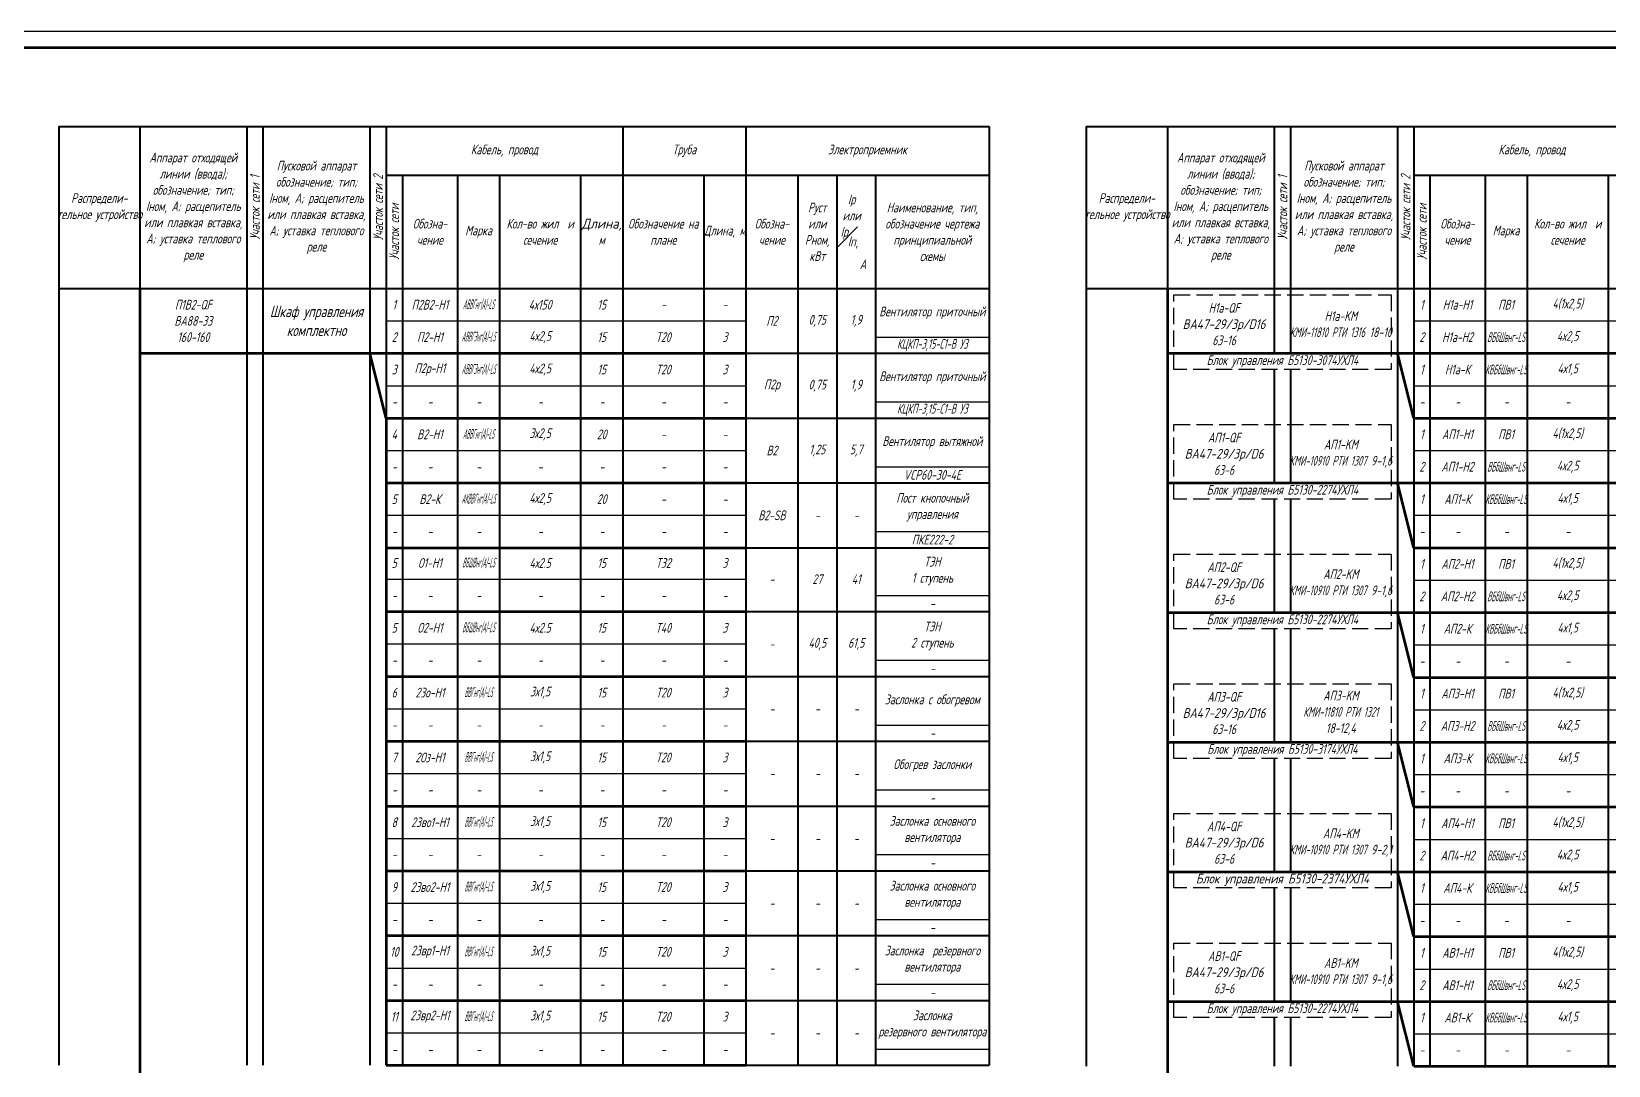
# Model space of a CAD drawing. Header units: millimetres. Extents: x 6735 to 13224, y -12144 to -9633.
# Drawn here: x 7933.7 to 8420.2, y -9952.4 to -9633.4 of the extents above; entities that cross this region are included whole.
import ezdxf

# ---------------------------------------------------------------- set-up
doc = ezdxf.new("R2010")
doc.units = ezdxf.units.MM
doc.linetypes.add('gost5', pattern=[7, 5, -2, 0])
for name, color, linetype, lineweight in [('КаБель силовой (Вновь)', 1, 'Continuous', 60), ('Рамка толстая', 7, 'Continuous', 60), ('Рамка тонкая', 5, 'Continuous', 25), ('Строительный', 251, 'Continuous', 13), ('Схема распред. сети', 9, 'Continuous', 25)]:
    doc.layers.add(name, color=color, linetype=linetype, lineweight=lineweight)
doc.styles.add('Simplex', font='simplex.shx', dxfattribs={"width": 0.7, "oblique": 15})

# ---------------------------------------------------------------- blocks, each defined once
blk = doc.blocks.new('A$C2EF054A0')
at = {"layer": 'Строительный', "color": 1, "lineweight": 80}
blk.add_line((25, 0), (212, 0), dxfattribs=at)
at = {"layer": 'Схема распред. сети', "lineweight": 40}
for p, q in [((0, 20), (0, 0)), ((25, 20), (25, 0)), ((58, 20), (58, 0)), ((63, 20), (63, 0)), ((96, 20), (96, 0)), ((101, 20), (101, 0)), ((106, 20), (106, 0)), ((123, 20), (123, 0)), ((136, 20), (136, 0)), ((161, 20), (161, 0)), ((174, 20), (174, 0)), ((199, 20), (199, 0)), ((212, 20), (212, 0)), ((228, 20), (228, 0)), ((240, 20), (240, 0)), ((252, 20), (252, 0)), ((287, 20), (287, 0)), ((212, 0), (287, 0))]:
    blk.add_line(p, q, dxfattribs=at)
at = {"layer": 'Схема распред. сети'}
blk.add_line((101, 10), (212, 10), dxfattribs=at)
blk = doc.blocks.new('A$C3C9A24EA')
at = {"layer": 'Схема распред. сети', "color": 5}
blk.add_line((252, 5), (287, 5), dxfattribs=at)
at = {"layer": 'Схема распред. сети'}
blk.add_blockref('A$C2EF054A0', (0, 0), dxfattribs=at)
blk = doc.blocks.new('A$C7AEF134F')
at = {"layer": 'Строительный', "color": 142, "lineweight": 80}
for q in [(96, 20), (212, 0)]:
    blk.add_line((101, 0), q, dxfattribs=at)
at = {"layer": 'Схема распред. сети', "lineweight": 40}
for p, q in [((0, 20), (0, 0)), ((25, 20), (25, 0)), ((96, 20), (96, 0)), ((101, 20), (101, 0)), ((106, 20), (106, 0)), ((123, 20), (123, 0)), ((136, 20), (136, 0)), ((161, 20), (161, 0)), ((174, 20), (174, 0)), ((199, 20), (199, 0)), ((212, 20), (212, 0)), ((228, 20), (228, 0)), ((240, 20), (240, 0)), ((252, 20), (252, 0)), ((287, 20), (287, 0)), ((58, 15), (58, 0)), ((63, 15), (63, 0)), ((212, 0), (287, 0))]:
    blk.add_line(p, q, dxfattribs=at)
at = {"layer": 'Схема распред. сети'}
blk.add_line((101, 10), (212, 10), dxfattribs=at)
at = {"layer": 'Схема распред. сети', "color": 5}
blk.add_line((252, 5), (287, 5), dxfattribs=at)
blk = doc.blocks.new('A$C7C407CF2')
at = {"layer": 'Строительный', "color": 142, "lineweight": 80}
for q in [(96, 20), (212, 0)]:
    blk.add_line((101, 0), q, dxfattribs=at)
at = {"layer": 'Схема распред. сети', "lineweight": 40}
for p, q in [((0, 20), (0, 0)), ((25, 20), (25, 0)), ((58, 20), (58, 0)), ((63, 20), (63, 0)), ((96, 20), (96, 0)), ((101, 20), (101, 0)), ((106, 20), (106, 0)), ((123, 20), (123, 0)), ((136, 20), (136, 0)), ((161, 20), (161, 0)), ((174, 20), (174, 0)), ((199, 20), (199, 0)), ((212, 20), (212, 0)), ((228, 20), (228, 0)), ((240, 20), (240, 0)), ((252, 20), (252, 0)), ((287, 20), (287, 0)), ((212, 0), (287, 0))]:
    blk.add_line(p, q, dxfattribs=at)
at = {"layer": 'Схема распред. сети'}
blk.add_line((101, 10), (212, 10), dxfattribs=at)
at = {"layer": 'Схема распред. сети', "color": 5}
blk.add_line((252, 5), (287, 5), dxfattribs=at)
blk = doc.blocks.new('A$C3600703F')
at = {"layer": 'Строительный', "color": 142, "lineweight": 80}
for p, q in [((101, 20), (101, 0)), ((101, 0), (212, 0))]:
    blk.add_line(p, q, dxfattribs=at)
at = {"layer": 'Схема распред. сети', "lineweight": 40}
for p, q in [((0, 20), (0, 0)), ((25, 20), (25, 0)), ((58, 20), (58, 0)), ((63, 20), (63, 0)), ((96, 20), (96, 0)), ((106, 20), (106, 0)), ((123, 20), (123, 0)), ((136, 20), (136, 0)), ((161, 20), (161, 0)), ((174, 20), (174, 0)), ((199, 20), (199, 0)), ((212, 20), (212, 0)), ((228, 20), (228, 0)), ((240, 20), (240, 0)), ((252, 20), (252, 0)), ((287, 20), (287, 0)), ((212, 0), (287, 0))]:
    blk.add_line(p, q, dxfattribs=at)
at = {"layer": 'Схема распред. сети'}
blk.add_line((101, 10), (212, 10), dxfattribs=at)
at = {"layer": 'Схема распред. сети', "color": 5}
blk.add_line((252, 5), (287, 5), dxfattribs=at)
blk = doc.blocks.new('A$C191D409F')
at = {"layer": 'Рамка толстая'}
blk.add_line((1677, 589), (20, 589), dxfattribs=at)
at = {"layer": 'Рамка тонкая'}
blk.add_line((1682, 594), (0, 594), dxfattribs=at)

msp = doc.modelspace()

# ---------------------------------------------------------------- linework, layer by layer
at = {"layer": 'КаБель силовой (Вновь)', "lineweight": 100}
for p, q in [((7967.10387, -9712.65225), (7967.10387, -10212.35746)), ((8284.10387, -9712.65225), (8284.10387, -10212.35746))]:
    msp.add_line(p, q, dxfattribs=at)
at = {"layer": 'Рамка тонкая', "linetype": 'gost5'}
for p, q in [((8286.10387, -9714.65225), (8353.10387, -9714.65225)), ((8286.10387, -9737.65225), (8286.10387, -9714.65225)), ((8353.10387, -9714.65225), (8353.10387, -9737.65225)), ((8353.10387, -9737.65225), (8286.10387, -9737.65225)), ((8286.10387, -9754.65225), (8353.10387, -9754.65225)), ((8286.10387, -9777.65225), (8286.10387, -9754.65225)), ((8353.10387, -9754.65225), (8353.10387, -9777.65225)), ((8353.10387, -9777.65225), (8286.10387, -9777.65225)), ((8286.10387, -9794.65225), (8353.10387, -9794.65225)), ((8286.10387, -9817.65225), (8286.10387, -9794.65225)), ((8353.10387, -9794.65225), (8353.10387, -9817.65225)), ((8353.10387, -9817.65225), (8286.10387, -9817.65225)), ((8286.10387, -9834.65225), (8353.10387, -9834.65225)), ((8286.10387, -9857.65225), (8286.10387, -9834.65225)), ((8353.10387, -9834.65225), (8353.10387, -9857.65225)), ((8353.10387, -9857.65225), (8286.10387, -9857.65225)), ((8286.10387, -9874.65225), (8353.10387, -9874.65225)), ((8286.10387, -9897.65225), (8286.10387, -9874.65225)), ((8353.10387, -9874.65225), (8353.10387, -9897.65225)), ((8353.10387, -9897.65225), (8286.10387, -9897.65225)), ((8286.10387, -9914.65225), (8353.10387, -9914.65225)), ((8286.10387, -9937.65225), (8286.10387, -9914.65225)), ((8353.10387, -9914.65225), (8353.10387, -9937.65225)), ((8353.10387, -9937.65225), (8286.10387, -9937.65225))]:
    msp.add_line(p, q, dxfattribs=at)
at = {"layer": 'Схема распред. сети', "lineweight": 40}
for p, q in [((7942.10387, -9662.65225), (8229.10387, -9662.65225)), ((7942.10387, -9662.65225), (7942.10387, -9712.65225)), ((7967.10387, -9662.65225), (7967.10387, -9712.65225)), ((8000.10387, -9662.65225), (8000.10387, -9712.65225)), ((8005.10387, -9662.65225), (8005.10387, -9712.65225)), ((8038.10387, -9662.65225), (8038.10387, -9712.65225)), ((8043.10387, -9662.65225), (8043.10387, -9712.65225)), ((8116.10387, -9662.65225), (8116.10387, -9712.65225)), ((8154.10387, -9662.65225), (8154.10387, -9712.65225)), ((8229.10387, -9662.65225), (8229.10387, -9712.65225)), ((8259.10387, -9662.65225), (8546.10387, -9662.65225)), ((8259.10387, -9662.65225), (8259.10387, -9712.65225)), ((8284.10387, -9662.65225), (8284.10387, -9712.65225)), ((8317.10387, -9662.65225), (8317.10387, -9712.65225)), ((8322.10387, -9662.65225), (8322.10387, -9712.65225)), ((8355.10387, -9662.65225), (8355.10387, -9712.65225)), ((8360.10387, -9662.65225), (8360.10387, -9712.65225)), ((8043.10387, -9677.65225), (8229.10387, -9677.65225)), ((8048.10387, -9677.65225), (8048.10387, -9712.65225)), ((8065.10387, -9677.65225), (8065.10387, -9712.65225)), ((8078.10387, -9677.65225), (8078.10387, -9712.65225)), ((8103.10387, -9677.65225), (8103.10387, -9712.65225)), ((8141.10387, -9677.65225), (8141.10387, -9712.65225)), ((8170.10387, -9677.65225), (8170.10387, -9712.65225)), ((8182.10387, -9677.65225), (8182.10387, -9712.65225)), ((8194.10387, -9677.65225), (8194.10387, -9712.65225)), ((8360.10387, -9677.65225), (8546.10387, -9677.65225)), ((8365.10387, -9677.65225), (8365.10387, -9712.65225)), ((8382.10387, -9677.65225), (8382.10387, -9712.65225)), ((8395.10387, -9677.65225), (8395.10387, -9712.65225)), ((8420.10387, -9677.65225), (8420.10387, -9712.65225)), ((7942.10387, -9712.65225), (8229.10387, -9712.65225)), ((8259.10387, -9712.65225), (8546.10387, -9712.65225))]:
    msp.add_line(p, q, dxfattribs=at)

# ---------------------------------------------------------------- block references
for name, p in [('A$C191D409F', (7575.10387, -10227.35746)), ('A$C3C9A24EA', (7942.10386, -9732.65227)), ('A$C3C9A24EA', (8259.10386, -9732.65227)), ('A$C7AEF134F', (8259.10386, -9752.65225)), ('A$C3C9A24EA', (8259.10386, -9772.65227)), ('A$C7AEF134F', (8259.10386, -9792.65225)), ('A$C3C9A24EA', (8259.10386, -9812.65227)), ('A$C7AEF134F', (8259.10386, -9832.65225)), ('A$C3C9A24EA', (8259.10386, -9852.65227)), ('A$C7AEF134F', (8259.10386, -9872.65225)), ('A$C3C9A24EA', (8259.10386, -9892.65227)), ('A$C7AEF134F', (8259.10386, -9912.65225)), ('A$C3C9A24EA', (8259.10386, -9932.65227)), ('A$C7AEF134F', (8259.10386, -9952.65225))]:
    msp.add_blockref(name, p)
at = {"layer": 'КаБель силовой (Вновь)'}
for name, p in [('A$C7C407CF2', (7942.10391, -9752.65223)), ('A$C3600703F', (7942.10391, -9772.65223)), ('A$C3600703F', (7942.10391, -9792.65223)), ('A$C3600703F', (7942.10391, -9812.35743)), ('A$C3600703F', (7942.10391, -9832.35743)), ('A$C3600703F', (7942.10391, -9852.35743)), ('A$C3600703F', (7942.10391, -9872.35743)), ('A$C3600703F', (7942.10391, -9892.35743)), ('A$C3600703F', (7942.10391, -9912.35743)), ('A$C3600703F', (7942.10391, -9932.35743)), ('A$C3600703F', (7942.10394, -9952.35741))]:
    msp.add_blockref(name, p, dxfattribs=at)

# ---------------------------------------------------------------- texts
at = {"layer": 'Схема распред. сети', "color": 2, "attachment_point": 5, "style": 'Simplex'}
for s, insert, char_height, width in [('{\\W0.7;Аппарат отходящей линии (ввода); обозначение; тип; Iном, А; расцепитель или плавкая вставка, А; уставка теплового реле}', (7983.60387, -9687.65225), 3, 33), ('Кабель, провод', (8079.60387, -9670.15225), 3, 73), ('Труба', (8135.10387, -9670.15225), 3, 38), ('Электроприемник', (8191.60387, -9670.15225), 3, 75), ('{\\W0.7;Аппарат отходящей линии (ввода); обозначение; тип; Iном, А; расцепитель или плавкая вставка, А; уставка теплового реле}', (8300.60387, -9687.65225), 3, 33), ('Кабель, провод', (8396.60387, -9670.15225), 3, 73), ('Пусковой аппарат обозначение; тип; Iном, А; расцепитель или плавкая вставка, А; уставка теплового реле', (8021.60387, -9687.65225), 3, 33), ('Пусковой аппарат обозначение; тип; Iном, А; расцепитель или плавкая вставка, А; уставка теплового реле', (8338.60387, -9687.65225), 3, 33), ('Распредели-\\Pтельное устройство', (7954.60387, -9687.65225), 3, 25), ('\\A1;Iр   или   \\SIр#Iп, ;       А', (8188.10387, -9695.15225), 3, 12), ('Распредели-\\Pтельное устройство', (8271.60387, -9687.65225), 3, 25), ('Pуст или Pном, кВт', (8176.10387, -9695.15225), 3, 12), ('Наименование, тип, обозначение чертежа принципиальной схемы', (8211.60387, -9695.15225), 3, 35), ('Обозна- чение', (8056.60387, -9695.15225), 3, 17), ('Марка', (8071.60387, -9695.15225), 3, 13), ('Кол-во жил  и сечение', (8090.60387, -9695.15225), 3, 25), ('{\\W0.9;Длина, }м', (8109.60387, -9695.15225), 3, 13), ('Обозначение на плане', (8128.60387, -9695.15225), 3, 25), ('Длина, м', (8147.60387, -9695.15225), 3, 13), ('Обозна-\\Pчение', (8162.10387, -9695.15225), 3, 16), ('Обозна- чение', (8373.60387, -9695.15225), 3, 17), ('Марка', (8388.60387, -9695.15225), 3, 13), ('Кол-во жил  и сечение', (8407.60387, -9695.15225), 3, 25), ('П1В2-QF\\PВА88-33\\P160-160', (7983.60387, -9722.65225), 3, 33), ('Шкаф управления комплектно', (8021.60387, -9722.65225), 3.5, 33), ('1', (8045.60387, -9717.65225), 3, 5), ('П2В2-Н1', (8056.60387, -9717.65225), 3, 17), ('{\\W0.3;АВВГнг(А)-LS}', (8071.60387, -9717.65225), 3, 13), ('4х150', (8090.60387, -9717.65225), 3, 25), ('15', (8109.60387, -9717.65225), 3, 13), ('-', (8128.60387, -9717.65225), 3, 25), ('-', (8147.60387, -9717.65225), 3, 13), ('Вентилятор приточный', (8211.60387, -9720.15225), 3, 35), ('Н1а-QF\\P{\\W0.8;ВА47-29/3р/D16}\\P63-16', (8301.60387, -9723.65225), 3, 31), ('Н1а-KM\\P{\\W0.6;КМИ-11810 РТИ 1316} 18-10', (8337.60387, -9723.65225), 3, 31), ('1', (8362.60387, -9717.65225), 3, 5), ('Н1а-Н1', (8373.60387, -9717.65225), 3, 17), ('ПВ1', (8388.60387, -9717.65225), 3, 13), ('4(1х2,5)', (8407.60387, -9717.65225), 3, 25), ('П2', (8162.10387, -9722.65225), 3, 16), ('0,75', (8176.10387, -9722.65225), 3, 12), ('\\A1;1,9', (8188.10387, -9722.65225), 3, 12), ('{\\W0.6;КЦКП-3,15-С1-В У3}', (8211.60387, -9730.15225), 3, 35), ('2', (8362.60387, -9727.65225), 3, 5), ('Н1а-Н2', (8373.60387, -9727.65225), 3, 17), ('{\\W0.4;ВБбШвнг-LS}', (8388.60387, -9727.65225), 3, 13), ('4х2,5', (8407.60387, -9727.65225), 3, 25), ('{\\W0.7;Блок управления Б5130-3074УХЛ4}', (8319.60387, -9735.15225), 3, 67), ('Вентилятор приточный', (8211.60387, -9740.15225), 3, 35), ('1', (8362.60387, -9737.65225), 3, 5), ('Н1а-К', (8373.60387, -9737.65225), 3, 17), ('{\\W0.4;КВБбШвнг-LS}', (8388.60387, -9737.65225), 3, 13), ('4х1,5', (8407.60387, -9737.65225), 3, 25), ('П2р', (8162.10387, -9742.65225), 3, 16), ('0,75', (8176.10387, -9742.65225), 3, 12), ('\\A1;1,9', (8188.10387, -9742.65225), 3, 12), ('{\\W0.6;КЦКП-3,15-С1-В У3}', (8211.60387, -9750.15225), 3, 35), ('-', (8362.60387, -9747.65225), 3, 5), ('-', (8373.60387, -9747.65225), 3, 17), ('-', (8388.60387, -9747.65225), 3, 13), ('-', (8407.60387, -9747.65225), 3, 25), ('4', (8045.60387, -9757.65225), 3, 5), ('В2-Н1', (8056.60387, -9757.65225), 3, 17), ('{\\W0.3;АВВГнг(А)-LS}', (8071.60387, -9757.65225), 3, 13), ('3х2,5', (8090.60387, -9757.65225), 3, 25), ('20', (8109.60387, -9757.65225), 3, 13), ('-', (8128.60387, -9757.65225), 3, 25), ('-', (8147.60387, -9757.65225), 3, 13), ('Вентилятор вытяжной', (8211.60387, -9760.15225), 3, 35), ('АП1-QF\\P{\\W0.8;ВА47-29/3р/D6}\\P63-6', (8301.60387, -9763.65225), 3, 31), ('1', (8362.60387, -9757.65225), 3, 5), ('АП1-Н1', (8373.60387, -9757.65225), 3, 17), ('ПВ1', (8388.60387, -9757.65225), 3, 13), ('4(1х2,5)', (8407.60387, -9757.65225), 3, 25), ('В2', (8162.10387, -9762.65225), 3, 16), ('1,25', (8176.10387, -9762.65225), 3, 12), ('\\A1;5,7', (8188.10387, -9762.65225), 3, 12), ('АП1-KM\\P{\\W0.6;КМИ-10910 РТИ 1307} 9-1,6', (8337.60387, -9763.65225), 3, 31), ('-', (8045.60387, -9767.65225), 3, 5), ('-', (8056.60387, -9767.65225), 3, 17), ('-', (8071.60387, -9767.65225), 3, 13), ('-', (8090.60387, -9767.65225), 3, 25), ('-', (8109.60387, -9767.65225), 3, 13), ('-', (8128.60387, -9767.65225), 3, 25), ('-', (8147.60387, -9767.65225), 3, 13), ('VCP60-30-4E', (8211.60387, -9770.15225), 3, 35), ('2', (8362.60387, -9767.65225), 3, 5), ('АП1-Н2', (8373.60387, -9767.65225), 3, 17), ('{\\W0.4;ВБбШвнг-LS}', (8388.60387, -9767.65225), 3, 13), ('4х2,5', (8407.60387, -9767.65225), 3, 25), ('{\\W0.7;Блок управления Б5130-2274УХЛ4}', (8319.60387, -9775.15225), 3, 67), ('5', (8045.60387, -9777.65225), 3, 5), ('В2-К', (8056.60387, -9777.65225), 3, 17), ('{\\W0.3;АКВВГнг(А)-LS}', (8071.60387, -9777.65225), 3, 13), ('4х2,5', (8090.60387, -9777.65225), 3, 25), ('20', (8109.60387, -9777.65225), 3, 13), ('-', (8128.60387, -9777.65225), 3, 25), ('-', (8147.60387, -9777.65225), 3, 13), ('Пост кнопочный управления', (8211.60387, -9780.15225), 3, 35), ('1', (8362.60387, -9777.65225), 3, 5), ('АП1-К', (8373.60387, -9777.65225), 3, 17), ('{\\W0.4;КВБбШвнг-LS}', (8388.60387, -9777.65225), 3, 13), ('4х1,5', (8407.60387, -9777.65225), 3, 25), ('В2-SB', (8162.10387, -9782.65225), 3, 16), ('-', (8176.10387, -9782.65225), 3, 12), ('-', (8188.10387, -9782.65225), 3, 12), ('-', (8045.60387, -9787.65225), 3, 5), ('-', (8056.60387, -9787.65225), 3, 17), ('-', (8071.60387, -9787.65225), 3, 13), ('-', (8090.60387, -9787.65225), 3, 25), ('-', (8109.60387, -9787.65225), 3, 13), ('-', (8128.60387, -9787.65225), 3, 25), ('-', (8147.60387, -9787.65225), 3, 13), ('-', (8362.60387, -9787.65225), 3, 5), ('-', (8373.60387, -9787.65225), 3, 17), ('-', (8388.60387, -9787.65225), 3, 13), ('-', (8407.60387, -9787.65225), 3, 25), ('ПКЕ222-2', (8211.60387, -9790.15225), 3, 35), ('Т32', (8128.60387, -9797.35746), 3, 25), ('3', (8147.60387, -9797.35746), 3, 13), ('АП2-QF\\P{\\W0.8;ВА47-29/3р/D6}\\P63-6', (8301.60387, -9803.65225), 3, 31), ('1', (8362.60387, -9797.65225), 3, 5), ('АП2-Н1', (8373.60387, -9797.65225), 3, 17), ('ПВ1', (8388.60387, -9797.65225), 3, 13), ('4(1х2,5)', (8407.60387, -9797.65225), 3, 25), ('АП2-KM\\P{\\W0.6;КМИ-10910 РТИ 1307} 9-1,6', (8337.60387, -9803.65225), 3, 31), ('2', (8362.60387, -9807.65225), 3, 5), ('АП2-Н2', (8373.60387, -9807.65225), 3, 17), ('{\\W0.4;ВБбШвнг-LS}', (8388.60387, -9807.65225), 3, 13), ('4х2,5', (8407.60387, -9807.65225), 3, 25), ('Т40', (8128.60387, -9817.35746), 3, 25), ('3', (8147.60387, -9817.35746), 3, 13), ('{\\W0.7;Блок управления Б5130-2274УХЛ4}', (8319.60387, -9815.15225), 3, 67), ('1', (8362.60387, -9817.65225), 3, 5), ('АП2-К', (8373.60387, -9817.65225), 3, 17), ('{\\W0.4;КВБбШвнг-LS}', (8388.60387, -9817.65225), 3, 13), ('4х1,5', (8407.60387, -9817.65225), 3, 25), ('-', (8362.60387, -9827.65225), 3, 5), ('-', (8373.60387, -9827.65225), 3, 17), ('-', (8388.60387, -9827.65225), 3, 13), ('-', (8407.60387, -9827.65225), 3, 25), ('6', (8045.60387, -9837.35746), 3, 5), ('2Зо-Н1', (8056.60387, -9837.35746), 3, 17), ('{\\W0.3;ВВГнг(А)-LS}', (8071.60387, -9837.35746), 3, 13), ('3х1,5', (8090.60387, -9837.35746), 3, 25), ('15', (8109.60387, -9837.35746), 3, 13), ('Т20', (8128.60387, -9837.35746), 3, 25), ('3', (8147.60387, -9837.35746), 3, 13), ('1', (8362.60387, -9837.65225), 3, 5), ('АП3-Н1', (8373.60387, -9837.65225), 3, 17), ('ПВ1', (8388.60387, -9837.65225), 3, 13), ('4(1х2,5)', (8407.60387, -9837.65225), 3, 25), ('Заслонка с обогревом', (8211.60387, -9839.85746), 3, 35), ('АП3-QF\\P{\\W0.8;ВА47-29/3р/D16}\\P63-16', (8301.60387, -9843.65225), 3, 31), ('АП3-KM\\P{\\W0.6;КМИ-11810 РТИ 1321} 18-12,4', (8337.60387, -9843.65225), 3, 31), ('-', (8162.10387, -9842.35746), 3, 16), ('-', (8176.10387, -9842.35746), 3, 12), ('\\A1;-', (8188.10387, -9842.35746), 3, 12), ('2', (8362.60387, -9847.65225), 3, 5), ('АП3-Н2', (8373.60387, -9847.65225), 3, 17), ('{\\W0.4;ВБбШвнг-LS}', (8388.60387, -9847.65225), 3, 13), ('4х2,5', (8407.60387, -9847.65225), 3, 25), ('-', (8045.60387, -9847.35746), 3, 5), ('-', (8056.60387, -9847.35746), 3, 17), ('-', (8071.60387, -9847.35746), 3, 13), ('-', (8090.60387, -9847.35746), 3, 25), ('-', (8109.60387, -9847.35746), 3, 13), ('-', (8128.60387, -9847.35746), 3, 25), ('-', (8147.60387, -9847.35746), 3, 13), ('-', (8211.60387, -9849.85746), 3, 35), ('7', (8045.60387, -9857.35746), 3, 5), ('2Оз-Н1', (8056.60387, -9857.35746), 3, 17), ('{\\W0.3;ВВГнг(А)-LS}', (8071.60387, -9857.35746), 3, 13), ('3х1,5', (8090.60387, -9857.35746), 3, 25), ('15', (8109.60387, -9857.35746), 3, 13), ('Т20', (8128.60387, -9857.35746), 3, 25), ('3', (8147.60387, -9857.35746), 3, 13), ('{\\W0.7;Блок управления Б5130-3174УХЛ4}', (8319.60387, -9855.15225), 3, 67), ('1', (8362.60387, -9857.65225), 3, 5), ('АП3-К', (8373.60387, -9857.65225), 3, 17), ('{\\W0.4;КВБбШвнг-LS}', (8388.60387, -9857.65225), 3, 13), ('4х1,5', (8407.60387, -9857.65225), 3, 25), ('Обогрев заслонки', (8211.60387, -9859.85746), 3, 35), ('-', (8162.10387, -9862.35746), 3, 16), ('-', (8176.10387, -9862.35746), 3, 12), ('\\A1;-', (8188.10387, -9862.35746), 3, 12), ('-', (8045.60387, -9867.35746), 3, 5), ('-', (8056.60387, -9867.35746), 3, 17), ('-', (8071.60387, -9867.35746), 3, 13), ('-', (8090.60387, -9867.35746), 3, 25), ('-', (8109.60387, -9867.35746), 3, 13), ('-', (8128.60387, -9867.35746), 3, 25), ('-', (8147.60387, -9867.35746), 3, 13), ('-', (8211.60387, -9869.85746), 3, 35), ('-', (8362.60387, -9867.65225), 3, 5), ('-', (8373.60387, -9867.65225), 3, 17), ('-', (8388.60387, -9867.65225), 3, 13), ('-', (8407.60387, -9867.65225), 3, 25), ('{\\W0.3;ВВГнг(А)-LS}', (8071.60387, -9877.35746), 3, 13), ('3х1,5', (8090.60387, -9877.35746), 3, 25), ('Заслонка основного вентилятора', (8211.60387, -9879.85746), 3, 35), ('4(1х2,5)', (8407.60387, -9877.65225), 3, 25), ('8', (8045.60387, -9877.35746), 3, 5), ('2Зво1-Н1', (8056.60387, -9877.35746), 3, 17), ('15', (8109.60387, -9877.35746), 3, 13), ('Т20', (8128.60387, -9877.35746), 3, 25), ('3', (8147.60387, -9877.35746), 3, 13), ('АП4-QF\\P{\\W0.8;ВА47-29/3р/D6}\\P63-6', (8301.60387, -9883.65225), 3, 31), ('АП4-KM\\P{\\W0.6;КМИ-10910 РТИ 1307} 9-2,1', (8337.60387, -9883.65225), 3, 31), ('1', (8362.60387, -9877.65225), 3, 5), ('АП4-Н1', (8373.60387, -9877.65225), 3, 17), ('ПВ1', (8388.60387, -9877.65225), 3, 13), ('-', (8162.10387, -9882.35746), 3, 16), ('-', (8176.10387, -9882.35746), 3, 12), ('\\A1;-', (8188.10387, -9882.35746), 3, 12), ('-', (8045.60387, -9887.35746), 3, 5), ('-', (8056.60387, -9887.35746), 3, 17), ('-', (8071.60387, -9887.35746), 3, 13), ('-', (8090.60387, -9887.35746), 3, 25), ('-', (8109.60387, -9887.35746), 3, 13), ('-', (8128.60387, -9887.35746), 3, 25), ('-', (8147.60387, -9887.35746), 3, 13), ('-', (8211.60387, -9889.85746), 3, 35), ('2', (8362.60387, -9887.65225), 3, 5), ('АП4-Н2', (8373.60387, -9887.65225), 3, 17), ('{\\W0.4;ВБбШвнг-LS}', (8388.60387, -9887.65225), 3, 13), ('4х2,5', (8407.60387, -9887.65225), 3, 25), ('{\\W0.8;Блок управления Б5130-2374УХЛ4}', (8319.60387, -9895.15225), 3, 67), ('9', (8045.60387, -9897.35746), 3, 5), ('2Зво2-Н1', (8056.60387, -9897.35746), 3, 17), ('{\\W0.3;ВВГнг(А)-LS}', (8071.60387, -9897.35746), 3, 13), ('3х1,5', (8090.60387, -9897.35746), 3, 25), ('15', (8109.60387, -9897.35746), 3, 13), ('Т20', (8128.60387, -9897.35746), 3, 25), ('3', (8147.60387, -9897.35746), 3, 13), ('Заслонка основного вентилятора', (8211.60387, -9899.85746), 3, 35), ('1', (8362.60387, -9897.65225), 3, 5), ('АП4-К', (8373.60387, -9897.65225), 3, 17), ('{\\W0.4;КВБбШвнг-LS}', (8388.60387, -9897.65225), 3, 13), ('4х1,5', (8407.60387, -9897.65225), 3, 25), ('-', (8162.10387, -9902.35746), 3, 16), ('-', (8176.10387, -9902.35746), 3, 12), ('\\A1;-', (8188.10387, -9902.35746), 3, 12), ('-', (8045.60387, -9907.35746), 3, 5), ('-', (8056.60387, -9907.35746), 3, 17), ('-', (8071.60387, -9907.35746), 3, 13), ('-', (8090.60387, -9907.35746), 3, 25), ('-', (8109.60387, -9907.35746), 3, 13), ('-', (8128.60387, -9907.35746), 3, 25), ('-', (8147.60387, -9907.35746), 3, 13), ('-', (8362.60387, -9907.65225), 3, 5), ('-', (8373.60387, -9907.65225), 3, 17), ('-', (8388.60387, -9907.65225), 3, 13), ('-', (8407.60387, -9907.65225), 3, 25), ('-', (8211.60387, -9909.85746), 3, 35), ('10', (8045.60387, -9917.35746), 3, 5), ('2Звр1-Н1', (8056.60387, -9917.35746), 3, 17), ('{\\W0.3;ВВГнг(А)-LS}', (8071.60387, -9917.35746), 3, 13), ('3х1,5', (8090.60387, -9917.35746), 3, 25), ('15', (8109.60387, -9917.35746), 3, 13), ('Т20', (8128.60387, -9917.35746), 3, 25), ('3', (8147.60387, -9917.35746), 3, 13), ('Заслонка  резервного вентилятора', (8211.60387, -9919.85746), 3, 35), ('АВ1-QF\\P{\\W0.8;ВА47-29/3р/D6}\\P63-6', (8301.60387, -9923.65225), 3, 31), ('АВ1-KM\\P{\\W0.6;КМИ-10910 РТИ 1307} 9-1,6', (8337.60387, -9923.65225), 3, 31), ('1', (8362.60387, -9917.65225), 3, 5), ('АВ1-Н1', (8373.60387, -9917.65225), 3, 17), ('ПВ1', (8388.60387, -9917.65225), 3, 13), ('4(1х2,5)', (8407.60387, -9917.65225), 3, 25), ('-', (8162.10387, -9922.35746), 3, 16), ('-', (8176.10387, -9922.35746), 3, 12), ('\\A1;-', (8188.10387, -9922.35746), 3, 12), ('-', (8045.60387, -9927.35746), 3, 5), ('-', (8056.60387, -9927.35746), 3, 17), ('-', (8071.60387, -9927.35746), 3, 13), ('-', (8090.60387, -9927.35746), 3, 25), ('-', (8109.60387, -9927.35746), 3, 13), ('-', (8128.60387, -9927.35746), 3, 25), ('-', (8147.60387, -9927.35746), 3, 13), ('2', (8362.60387, -9927.65225), 3, 5), ('АВ1-Н1', (8373.60387, -9927.65225), 3, 17), ('{\\W0.4;ВБбШвнг-LS}', (8388.60387, -9927.65225), 3, 13), ('4х2,5', (8407.60387, -9927.65225), 3, 25), ('-', (8211.60387, -9929.85746), 3, 35), ('{\\W0.7;Блок управления Б5130-2274УХЛ4}', (8319.60387, -9935.15225), 3, 67), ('11', (8045.60391, -9937.35743), 3, 5), ('2Звр2-Н1', (8056.60391, -9937.35743), 3, 17), ('{\\W0.3;ВВГнг(А)-LS}', (8071.60391, -9937.35743), 3, 13), ('3х1,5', (8090.60391, -9937.35743), 3, 25), ('15', (8109.60391, -9937.35743), 3, 13), ('Т20', (8128.60391, -9937.35743), 3, 25), ('3', (8147.60391, -9937.35743), 3, 13), ('Заслонка \\Pрезервного вентилятора', (8211.60391, -9939.85743), 3, 35), ('1', (8362.60387, -9937.65225), 3, 5), ('АВ1-К', (8373.60387, -9937.65225), 3, 17), ('{\\W0.4;КВБбШвнг-LS}', (8388.60387, -9937.65225), 3, 13), ('4х1,5', (8407.60387, -9937.65225), 3, 25), ('-', (8162.10391, -9942.35743), 3, 16), ('-', (8176.10391, -9942.35743), 3, 12), ('\\A1;-', (8188.10391, -9942.35743), 3, 12), ('-', (8045.60391, -9947.47759), 3, 5), ('-', (8056.60391, -9947.47759), 3, 17), ('-', (8071.60391, -9947.47759), 3, 13), ('-', (8090.60391, -9947.47759), 3, 25), ('-', (8109.60391, -9947.47759), 3, 13), ('-', (8128.60391, -9947.47759), 3, 25), ('-', (8147.60391, -9947.47759), 3, 13), ('-', (8362.60387, -9947.65225), 3, 5), ('-', (8373.60387, -9947.65225), 3, 17), ('-', (8388.60387, -9947.65225), 3, 13), ('-', (8407.60387, -9947.65225), 3, 25)]:
    msp.add_mtext(s, dxfattribs=dict(at, insert=insert, char_height=char_height, width=width))
at = {"layer": 'Схема распред. сети', "color": 2, "char_height": 3, "attachment_point": 5, "rotation": 90, "style": 'Simplex'}
for s, insert, width in [('Участок сети 1', (8002.60387, -9687.65225), 50), ('Участок сети 2', (8040.60387, -9687.65225), 50), ('Участок сети 1', (8319.60387, -9687.65225), 50), ('Участок сети 2', (8357.60387, -9687.65225), 50), ('Участок сети', (8045.60387, -9695.15225), 35), ('Участок сети', (8362.60387, -9695.15225), 35)]:
    msp.add_mtext(s, dxfattribs=dict(at, insert=insert, width=width))
at = {"layer": 'Схема распред. сети', "color": 1, "char_height": 3, "attachment_point": 5, "style": 'Simplex'}
for s, insert, width in [('2', (8045.60387, -9727.65225), 5), ('П2-Н1', (8056.60387, -9727.65225), 17), ('{\\W0.3;АВВГЭнг(А)-LS}', (8071.60387, -9727.65225), 13), ('4х2,5', (8090.60387, -9727.65225), 25), ('15', (8109.60387, -9727.65225), 13), ('Т20', (8128.60387, -9727.65225), 25), ('3', (8147.60387, -9727.65225), 13), ('3', (8045.60387, -9737.65225), 5), ('П2р-Н1', (8056.60387, -9737.65225), 17), ('{\\W0.3;АВВГЭнг(А)-LS}', (8071.60387, -9737.65225), 13), ('4х2,5', (8090.60387, -9737.65225), 25), ('15', (8109.60387, -9737.65225), 13), ('Т20', (8128.60387, -9737.65225), 25), ('3', (8147.60387, -9737.65225), 13), ('-', (8045.60387, -9747.65225), 5), ('-', (8056.60387, -9747.65225), 17), ('-', (8071.60387, -9747.65225), 13), ('-', (8090.60387, -9747.65225), 25), ('-', (8109.60387, -9747.65225), 13), ('-', (8128.60387, -9747.65225), 25), ('-', (8147.60387, -9747.65225), 13), ('5', (8045.60387, -9797.35746), 5), ('О1-Н1', (8056.60387, -9797.35746), 17), ('{\\W0.3;ВБШВнг(А)-LS}', (8071.60387, -9797.35746), 13), ('4х2.5', (8090.60387, -9797.35746), 25), ('15', (8109.60387, -9797.35746), 13), ('ТЭН \\P1 ступень', (8211.60387, -9799.85746), 35), ('-', (8162.10387, -9802.35746), 16), ('27', (8176.10387, -9802.35746), 12), ('\\A1;41', (8188.10387, -9802.35746), 12), ('-', (8045.60387, -9807.35746), 5), ('-', (8056.60387, -9807.35746), 17), ('-', (8071.60387, -9807.35746), 13), ('-', (8090.60387, -9807.35746), 25), ('-', (8109.60387, -9807.35746), 13), ('-', (8128.60387, -9807.35746), 25), ('-', (8147.60387, -9807.35746), 13), ('-', (8211.60387, -9809.85746), 35), ('5', (8045.60387, -9817.35746), 5), ('О2-Н1', (8056.60387, -9817.35746), 17), ('{\\W0.3;ВБШВнг(А)-LS}', (8071.60387, -9817.35746), 13), ('4х2.5', (8090.60387, -9817.35746), 25), ('15', (8109.60387, -9817.35746), 13), ('ТЭН \\P2 ступень', (8211.60387, -9819.85746), 35), ('40,5', (8176.10387, -9822.35746), 12), ('\\A1;61,5', (8188.10387, -9822.35746), 12), ('-', (8162.10387, -9822.35746), 16), ('-', (8045.60387, -9827.35746), 5), ('-', (8056.60387, -9827.35746), 17), ('-', (8071.60387, -9827.35746), 13), ('-', (8090.60387, -9827.35746), 25), ('-', (8109.60387, -9827.35746), 13), ('-', (8128.60387, -9827.35746), 25), ('-', (8147.60387, -9827.35746), 13), ('-', (8211.60387, -9829.85746), 35)]:
    msp.add_mtext(s, dxfattribs=dict(at, insert=insert, width=width))

doc.saveas('drawing.dxf')
